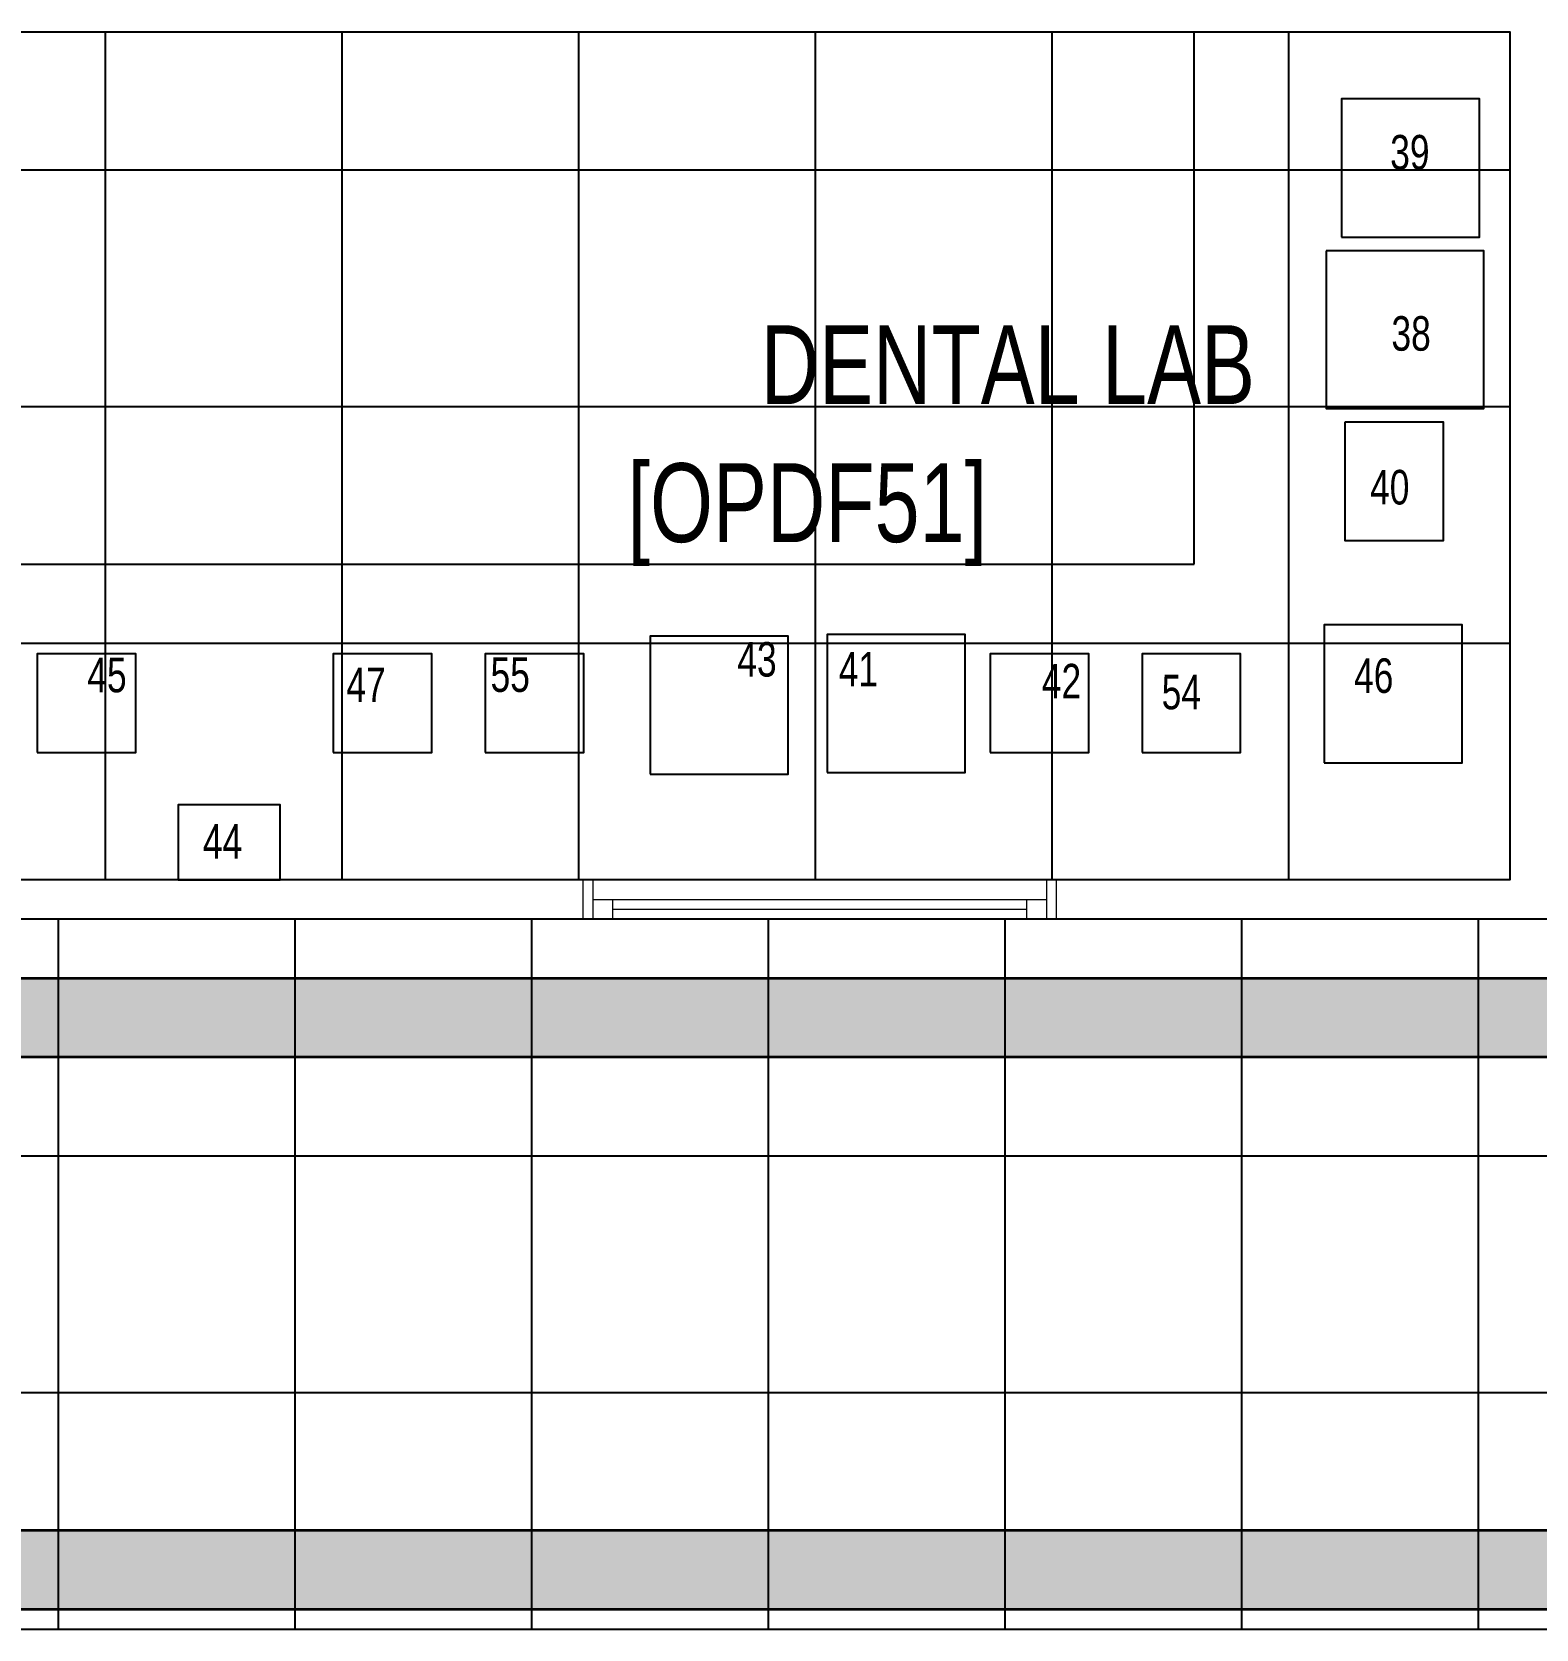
# Model space of a CAD drawing. Extents: x -509638 to 57327, y -29287 to 19916.
# Drawn here: x 29229 to 33043, y -2710 to 1340 of the extents above; entities that cross this region are included whole.
import ezdxf

# ---------------------------------------------------------------- set-up
doc = ezdxf.new("R2010")
doc.units = 0
doc.header["$LTSCALE"] = 0.25
doc.linetypes.add('DASHDOT', pattern=[25.4, 12.7, -6.35, 0, -6.35])
for name, color, linetype, lineweight in [('01-First Floor$0$72_EGR_BASE_TEXT', 252, 'Continuous', 5), ('01-First Floor$0$72_EGR_EQP_TAG', 142, 'Continuous', 5), ('01-First Floor$0$Aluminum', 251, 'Continuous', 5), ('01-First Floor$0$LOADING', 253, 'Continuous', 5), ('01-First Floor$0$Walls', 251, 'Continuous', 5), ('E-CABL-TRAY', 10, 'Continuous', 35), ('E-LITE-CLNG-CNDT', 6, 'DASHDOT', 35), ('T-CABL-TRAY', 60, 'Continuous', 35)]:
    doc.layers.add(name, color=color, linetype=linetype, lineweight=lineweight)
doc.layers.add('01-First Floor$0$FALSE CEILING', color=251, linetype='Continuous')
doc.styles.add('01-First Floor$0$X3G_ENTITY_257CFD', font='swisscl.ttf', dxfattribs={"height": 200})
doc.styles.add('01-First Floor$0$X3G_ENTITY_9EC9', font='swisscl.ttf', dxfattribs={"height": 0.2})
doc.styles.add('01-First Floor$0$X3G_ENTITY_9F38', font='swisscl.ttf', dxfattribs={"height": 0.2})

# ---------------------------------------------------------------- blocks, each defined once
blk = doc.blocks.new('01-First Floor$0$ME19011A-P')
for p, q in [((-0.425, 0), (0.425, 0)), ((-0.425, 0), (-0.425, -0.015)), ((0.425, 0), (0.425, -0.015)), ((-0.425, -0.015), (0.425, -0.015)), ((-0.3675, -0.0198), (-0.2325, -0.0198)), ((-0.3675, -0.0198), (-0.3675, -0.0399)), ((-0.3675, -0.0399), (-0.2325, -0.0399)), ((-0.36, -0.015), (-0.36, -0.0198)), ((-0.24, -0.015), (-0.24, -0.0198)), ((-0.2325, -0.0198), (-0.2325, -0.0399)), ((-0.15, -0.015), (-0.15, -0.04)), ((-0.15, -0.025), (0, -0.025)), ((-0.15, -0.04), (-0.1187, -0.04)), ((-0.0887, -0.04), (-0.0637, -0.04)), ((-0.0606, -0.0371), (-0.0787, -0.0432)), ((-0.0402, -0.0312), (-0.0496, -0.0337)), ((-0.0376, -0.0409), (-0.0402, -0.0312)), ((-0.0379, -0.04), (0, -0.04)), ((0, -0.015), (0, -0.04)), ((0.1, -0.015), (0.1, -0.045)), ((0.1, -0.035), (0.2, -0.035)), ((0.2, -0.045), (0.2, -0.015)), ((0.2818, -0.015), (0.2484, -0.015)), ((0.2484, -0.0243), (0.2484, -0.015)), ((0.2818, -0.0243), (0.2484, -0.0243)), ((0.2818, -0.0243), (0.2818, -0.015)), ((0.3211, -0.015), (0.2877, -0.015)), ((0.2877, -0.015), (0.2877, -0.0531)), ((0.3211, -0.0243), (0.2877, -0.0243)), ((0.3211, -0.0531), (0.3211, -0.015)), ((0.3623, -0.015), (0.3289, -0.015)), ((0.3289, -0.015), (0.3289, -0.0531)), ((0.3623, -0.0243), (0.3289, -0.0243)), ((0.3623, -0.0531), (0.3623, -0.015)), ((0.3682, -0.0243), (0.3682, -0.015)), ((0.3682, -0.015), (0.4016, -0.015)), ((0.3682, -0.0243), (0.4016, -0.0243)), ((0.4016, -0.0243), (0.4016, -0.015)), ((-0.0787, -0.0432), (-0.077, -0.0497)), ((-0.0582, -0.046), (-0.077, -0.0497)), ((-0.047, -0.0434), (-0.0376, -0.0409)), ((0.1, -0.045), (0.2, -0.045)), ((0.2877, -0.0531), (0.3211, -0.0531)), ((0.3289, -0.0531), (0.3623, -0.0531))]:
    blk.add_line(p, q)
blk.add_lwpolyline([(-0.1187, -0.0482), (-0.0887, -0.0482), (-0.0887, -0.0382), (-0.1187, -0.0382)], close=True)
at = {"color": 8, "const_width": 0.000601}
for points in [[(0.3044, -0.0531, -0.184574), (0.2977, -0.0636, -1.44364), (0.2961, -0.0581, -0.837915), (0.2969, -0.0664, -0.30536), (0.2839, -0.062, -1.584726), (0.2894, -0.0609, -0.253153), (0.2827, -0.0684, -0.874198), (0.2775, -0.0585, -0.915253), (0.2791, -0.0658, -0.223821), (0.2683, -0.0644, -1.703343), (0.272, -0.0597, -0.588962), (0.2621, -0.068, -0.717795), (0.2625, -0.0581, -0.983104), (0.2645, -0.0644, -0.326362), (0.2534, -0.0609, -0.758716), (0.2609, -0.0514, -0.906186), (0.2593, -0.0565, -0.189488), (0.2526, -0.0522, -0.7948), (0.2613, -0.0423, -1.223996), (0.2574, -0.047, -0.072149), (0.2534, -0.0403, -0.645886), (0.2609, -0.0324, -1.366917), (0.2574, -0.0371, -0.078415), (0.2542, -0.0308, -0.723006), (0.2613, -0.0256, -1.105484), (0.2582, -0.0292, -0.221197), (0.2566, -0.0243, -0.221197)], [(0.3456, -0.0531, 0.184574), (0.3523, -0.0636, 1.44364), (0.3539, -0.0581, 0.837915), (0.3531, -0.0664, 0.30536), (0.3661, -0.062, 1.584726), (0.3606, -0.0609, 0.253153), (0.3673, -0.0684, 0.874198), (0.3725, -0.0585, 0.915253), (0.3709, -0.0658, 0.223821), (0.3817, -0.0644, 1.703343), (0.378, -0.0597, 0.588962), (0.3879, -0.068, 0.717795), (0.3875, -0.0581, 0.983104), (0.3855, -0.0644, 0.326362), (0.3966, -0.0609, 0.758716), (0.3891, -0.0514, 0.906186), (0.3907, -0.0565, 0.189488), (0.3974, -0.0522, 0.7948), (0.3887, -0.0423, 1.223996), (0.3926, -0.047, 0.072149), (0.3966, -0.0403, 0.645886), (0.3891, -0.0324, 1.366917), (0.3926, -0.0371, 0.078415), (0.3958, -0.0308, 0.723006), (0.3887, -0.0256, 1.105484), (0.3918, -0.0292, 0.221197), (0.3934, -0.0243, 0.221197)]]:
    blk.add_lwpolyline(points, format="xyb", dxfattribs=at)
blk.add_circle((-0.0537, -0.04), 0.0075)
for centre, radius, start, end in [((-0.1037, -0.04), 0.01, 10.4593, 169.5407), ((-0.1037, -0.04), 0.0075, 14.0075, 165.9925), ((-0.0537, -0.04), 0.01, 45, 180)]:
    blk.add_arc(centre, radius, start, end)
blk = doc.blocks.new('01-First Floor$0$M.44.57.64')
at = {"layer": '01-First Floor$0$LOADING', "xscale": 1000.000000000002, "yscale": 1000.000000000002, "zscale": 1000.000000000002, "rotation": 225.9999036123427}
blk.add_blockref('01-First Floor$0$ME19011A-P', (-80806.9, 16720.7), dxfattribs=at)
blk = doc.blocks.new('01-First Floor$0$A$C37be4daf')
at = {"layer": '01-First Floor$0$Aluminum'}
for p, q in [((1416, 598.2), (216, 598.2)), ((241, 498.2), (241, 598.2)), ((291, 548.2), (291, 598.2)), ((291, 573.2), (1341, 573.2)), ((1341, 548.2), (1341, 598.2)), ((1391, 498.2), (1391, 598.2)), ((1391, 548.2), (241, 548.2)), ((1416, 498.2), (216, 498.2))]:
    blk.add_line(p, q, dxfattribs=at)
at = {"layer": '01-First Floor$0$Walls'}
for p, q in [((216, 498.2), (216, 598.2)), ((1416, 498.2), (1416, 598.2))]:
    blk.add_line(p, q, dxfattribs=at)
blk = doc.blocks.new('01-First Floor')
at = {"layer": '01-First Floor$0$FALSE CEILING', "linetype": 'Continuous'}
for p, q in [((29415.6, -810), (29415.6, 1340)), ((30015.6, -810), (30015.6, 1340)), ((30615.6, -810), (30615.6, 1340)), ((31215.6, -810), (31215.6, 1340)), ((31815.6, -810), (31815.6, 1340)), ((32415.6, -810), (32415.6, 1340)), ((25215.6, 990), (32976, 990)), ((25215.6, 390), (32976, 390)), ((25217.4, -210), (32976, -210)), ((29296.4, -2710), (29296.4, -910)), ((29896.4, -2710), (29896.4, -910)), ((30496.4, -2710), (30496.4, -910)), ((31096.4, -2710), (31096.4, -910)), ((31696.4, -2710), (31696.4, -910)), ((32296.4, -2710), (32296.4, -910)), ((32896.4, -2710), (32896.4, -910)), ((8296.4, -1510), (48976, -1510)), ((8296.4, -2110), (48976, -2110))]:
    blk.add_line(p, q, dxfattribs=at)
at = {"layer": '01-First Floor$0$FALSE CEILING'}
for p, q in [((32176, -10, -0.1), (32176, 1340, -0.1)), ((25215.6, -10, -0.1), (32176, -10, -0.1))]:
    blk.add_line(p, q, dxfattribs=at)
for points in [[(25817.4, -810), (25215.6, -208.1), (25215.6, 1340), (32976, 1340), (32976, -810), (25817.4, -810)], [(48976, -910), (8296.4, -910), (8296.4, -2710), (48976, -2710), (48976, -910)]]:
    blk.add_lwpolyline(points, dxfattribs=at)
for points, elevation in [([(32549.3, 820), (32899.3, 820), (32899.3, 1170), (32549.3, 1170)], -0.2), ([(32510, 785), (32510, 385), (32910, 385), (32910, 785)], -0.2), ([(32558.1, 350.1), (32558.1, 50.1), (32808.1, 50.1), (32808.1, 350.1)], -0.2), ([(30796.3, -542.3), (31146.3, -542.3), (31146.3, -192.3), (30796.3, -192.3)], -0.2), ([(31244.8, -537.8), (31594.8, -537.8), (31594.8, -187.8), (31244.8, -187.8)], -0.2), ([(32505.6, -513.1), (32855.6, -513.1), (32855.6, -163.1), (32505.6, -163.1)], -0.2), ([(29242.1, -487), (29492.1, -487), (29492.1, -237), (29242.1, -237)], -0.2), ([(29992.9, -487), (30242.9, -487), (30242.9, -237), (29992.9, -237)], -0.2), ([(30378, -487), (30628, -487), (30628, -237), (30378, -237)], -0.2), ([(31658.4, -487), (31908.4, -487), (31908.4, -237), (31658.4, -237)], -0.2), ([(32043.5, -487), (32293.5, -487), (32293.5, -237), (32043.5, -237)], -0.2), ([(29599.7, -810), (29858, -810), (29858, -619.5), (29599.7, -619.5)], -0.1)]:
    blk.add_lwpolyline(points, close=True, dxfattribs=dict(at, elevation=elevation))
at = {"layer": '01-First Floor$0$LOADING'}
for p, q in [((32176, -10, -0.1), (32176, 1340, -0.1)), ((25215.6, -10, -0.1), (32176, -10, -0.1))]:
    blk.add_line(p, q, dxfattribs=at)
for points, elevation in [([(32549.3, 820), (32899.3, 820), (32899.3, 1170), (32549.3, 1170)], -0.2), ([(32510, 785), (32510, 385), (32910, 385), (32910, 785)], -0.2), ([(32558.1, 350.1), (32558.1, 50.1), (32808.1, 50.1), (32808.1, 350.1)], -0.2), ([(30796.3, -542.3), (31146.3, -542.3), (31146.3, -192.3), (30796.3, -192.3)], -0.2), ([(31244.8, -537.8), (31594.8, -537.8), (31594.8, -187.8), (31244.8, -187.8)], -0.2), ([(32505.6, -513.1), (32855.6, -513.1), (32855.6, -163.1), (32505.6, -163.1)], -0.2), ([(29242.1, -487), (29492.1, -487), (29492.1, -237), (29242.1, -237)], -0.2), ([(29992.9, -487), (30242.9, -487), (30242.9, -237), (29992.9, -237)], -0.2), ([(30378, -487), (30628, -487), (30628, -237), (30378, -237)], -0.2), ([(31658.4, -487), (31908.4, -487), (31908.4, -237), (31658.4, -237)], -0.2), ([(32043.5, -487), (32293.5, -487), (32293.5, -237), (32043.5, -237)], -0.2), ([(29599.7, -810), (29858, -810), (29858, -619.5), (29599.7, -619.5)], -0.1)]:
    blk.add_lwpolyline(points, close=True, dxfattribs=dict(at, elevation=elevation))
at = {"layer": '01-First Floor$0$Walls'}
for p, q in [((25215.6, 1340), (32976, 1340)), ((32976, 1340), (32976, -810)), ((32976, -810), (25817.4, -810)), ((33076, -910), (25776, -910)), ((25776, -2710), (33076, -2710))]:
    blk.add_line(p, q, dxfattribs=at)
at = {"rotation": 180}
blk.add_blockref('01-First Floor$0$A$C37be4daf', (32042, -311.8), dxfattribs=at)
at = {"layer": '01-First Floor$0$LOADING', "rotation": 134.0000963876573}
blk.add_blockref('01-First Floor$0$M.44.57.64', (-11925.4, 66932.7, -0.1), dxfattribs=at)
at = {"layer": '01-First Floor$0$72_EGR_BASE_TEXT', "char_height": 200, "attachment_point": 2}
for s, insert, style in [('DENTAL LAB', (31703.3, 596.2, 0), '01-First Floor$0$X3G_ENTITY_9EC9'), ('[OPDF51]', (31194.8, 246.4), '01-First Floor$0$X3G_ENTITY_9F38')]:
    blk.add_mtext(s, dxfattribs=dict(at, insert=insert, style=style))
at = {"layer": '01-First Floor$0$72_EGR_EQP_TAG', "char_height": 87.47, "attachment_point": 2, "style": '01-First Floor$0$X3G_ENTITY_257CFD'}
for s, insert in [('39', (32722.7, 1078.7, -0.1)), ('38', (32725.8, 619.2, -0.1)), ('40', (32671.6, 229.3, -0.1)), ('43', (31067.2, -207.2, -0.1)), ('41', (31324.4, -232.2, -0.1)), ('45', (29419.1, -246.9, -0.1)), ('47', (30075.9, -271.7, -0.1)), ('55', (30441.5, -246, -0.1)), ('42', (31839.3, -262.5, -0.1)), ('46', (32631, -248.5, -0.2)), ('54', (32143.2, -290.2, -0.1)), ('44', (29712.1, -668.9, -0.1))]:
    blk.add_mtext(s, dxfattribs=dict(at, insert=insert))
blk = doc.blocks.new('*U31')
at = {"lineweight": 0}
h = blk.add_hatch(dxfattribs=at)
h.set_pattern_fill('HEX', color=253, scale=8, angle=270, style=0)
h.set_pattern_definition([(270, (2e-10, -10938.563), (43.99409, 8e-13), [25.4, -50.8]), (30, (2e-10, -10938.563), (-21.99705, 38.1), [25.4, -50.8]), (330, (2e-10, -10963.963), (21.99705, 38.1), [25.4, -50.8])])
h.paths.add_polyline_path([(-200, -8375), (0, -8375), (0, 0), (-200, 0)])
at = {"color": 0}
for p, q in [((0, 0), (0, -8375)), ((-200, 0), (-200, -8375))]:
    blk.add_line(p, q, dxfattribs=at)
blk = doc.blocks.new('*U45')
at = {"lineweight": 0}
h = blk.add_hatch(dxfattribs=at)
h.set_pattern_fill('HEX', color=253, scale=8, angle=270, style=0)
h.set_pattern_definition([(270, (2e-10, -9388.563), (43.9941, 8e-13), [25.4, -50.8]), (30, (2e-10, -9388.563), (-21.99705, 38.1), [25.4, -50.8]), (330, (2e-10, -9413.963), (21.99705, 38.1), [25.4, -50.8])])
h.paths.add_polyline_path([(-200, -7460.4), (0, -7460.4), (0, 0), (-200, 0)])
at = {"color": 0}
for p, q in [((0, 0), (0, -7460.4)), ((-200, 0), (-200, -7460.4))]:
    blk.add_line(p, q, dxfattribs=at)

msp = doc.modelspace()

# ---------------------------------------------------------------- block references
at = {"layer": 'E-CABL-TRAY', "rotation": 270}
msp.add_blockref('*U31', (34626, -1260), dxfattribs=at)
at = {"layer": 'E-LITE-CLNG-CNDT'}
msp.add_blockref('01-First Floor', (0, 0), dxfattribs=at)
at = {"layer": 'T-CABL-TRAY', "linetype": 'Continuous', "rotation": 270}
msp.add_blockref('*U45', (33076, -2660), dxfattribs=at)

doc.saveas('drawing.dxf')
